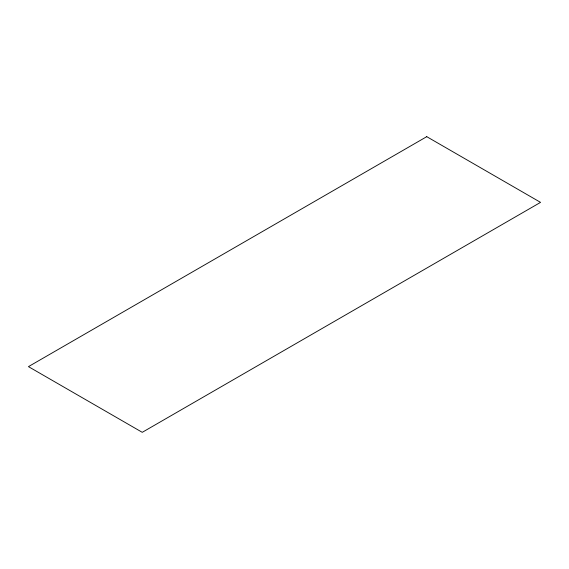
<?xml version="1.0" encoding="UTF-8"?>
<svg xmlns="http://www.w3.org/2000/svg" width="569" height="569" viewBox="0 0 569 569"><rect width="100%" height="100%" fill="white"/><g stroke="black" fill="none" stroke-linecap="round" stroke-linejoin="round"><path stroke-width="0.85" d="M426.75 136.674L28.45 366.628L142.25 432.326L540.55 202.372L426.75 136.674"/></g></svg>
